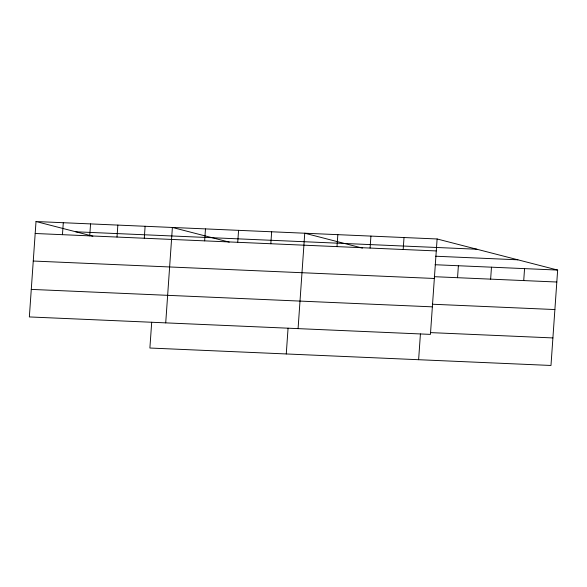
<?xml version="1.0" encoding="UTF-8"?>
<svg xmlns="http://www.w3.org/2000/svg" width="587" height="587" viewBox="0 0 587 587"><rect width="100%" height="100%" fill="white"/><g stroke="black" fill="none" stroke-linecap="round" stroke-linejoin="round"><path stroke-width="0.88" d="M36.02 221.534L29.35 316.936L430.432 334.385L437.11 238.975L36.02 221.534L92.878 236.194M62.457 234.675L63.293 222.722M89.73 235.864L90.567 223.904M117.004 237.053L117.84 225.092M144.277 238.234L145.114 226.281M151.695 322.263L149.89 348.025L550.98 365.466L557.65 270.064L437.11 238.975M165.717 322.872L172.387 227.463L229.246 242.123M204.643 240.861L205.479 228.908M237.735 242.299L238.571 230.346M270.82 243.737L271.656 231.784M286.265 353.954L288.063 328.192M298.079 328.625L304.748 233.222L362.458 248.103M337.004 246.613L337.841 234.661M370.089 248.059L370.925 236.099M403.181 249.497L404.017 237.537M418.619 359.706L420.424 333.944M457.544 277.702L458.381 265.742M490.637 279.141L491.473 267.18M523.721 280.579L524.558 268.619M75.804 231.792L476.886 249.233M35.183 233.494L436.273 250.935M435.591 256.226L517.873 259.806M435.128 264.73L557.65 270.064M434.292 276.69L556.814 282.017M33.261 261.032L434.343 278.473M432.37 304.227L554.891 309.554M31.272 289.398L432.362 306.847M430.381 332.602L552.903 337.929"/></g></svg>
